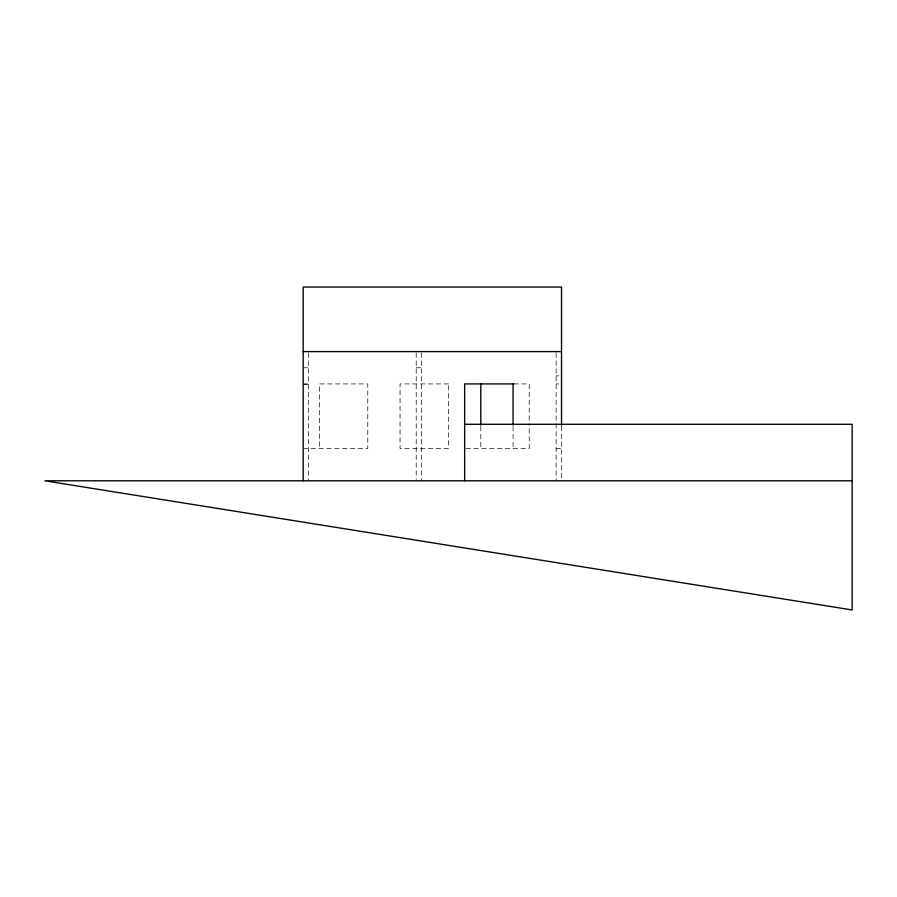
<?xml version="1.0" encoding="UTF-8"?>
<svg xmlns="http://www.w3.org/2000/svg" width="897" height="897" viewBox="0 0 897 897"><rect width="100%" height="100%" fill="white"/><g stroke="black" fill="none" stroke-linecap="round" stroke-linejoin="round"><path stroke-width="0.67" stroke-dasharray="4.49 3.36" d="M303.186 367.77L308.568 367.77M416.208 367.77L421.59 367.77M556.14 375.843L558.831 375.843M303.186 383.916L308.568 383.916M514.003 383.916L529.23 383.916L529.23 422.386M556.14 383.916L558.831 383.916M303.186 384.297L308.568 384.297M303.186 448.5L367.77 448.5L367.77 383.916L319.332 383.916L319.332 448.5M466.025 448.5L529.23 448.5L529.23 423.765M556.14 448.5L561.522 448.5M561.522 426.221L561.522 479.402M556.14 353.014L556.14 480.792M513.084 426.512L513.084 448.5M480.792 426.512L480.792 448.5M421.59 353.014L421.59 480.792M416.208 353.014L416.208 479.402M308.568 353.014L308.568 480.792M448.5 383.916L400.062 383.916L400.062 448.5L448.5 448.5L448.5 383.916"/><path stroke-width="1.35" d="M303.186 351.624L561.522 351.624M514.003 383.916L464.646 383.916L464.646 480.792M464.646 424.281L852.15 424.281L852.15 609.96L44.85 480.792L852.15 480.792M561.522 425.234L561.522 287.04L303.186 287.04L303.186 480.792M513.084 383.916L513.084 425.144M480.792 383.916L480.792 425.144"/></g></svg>
